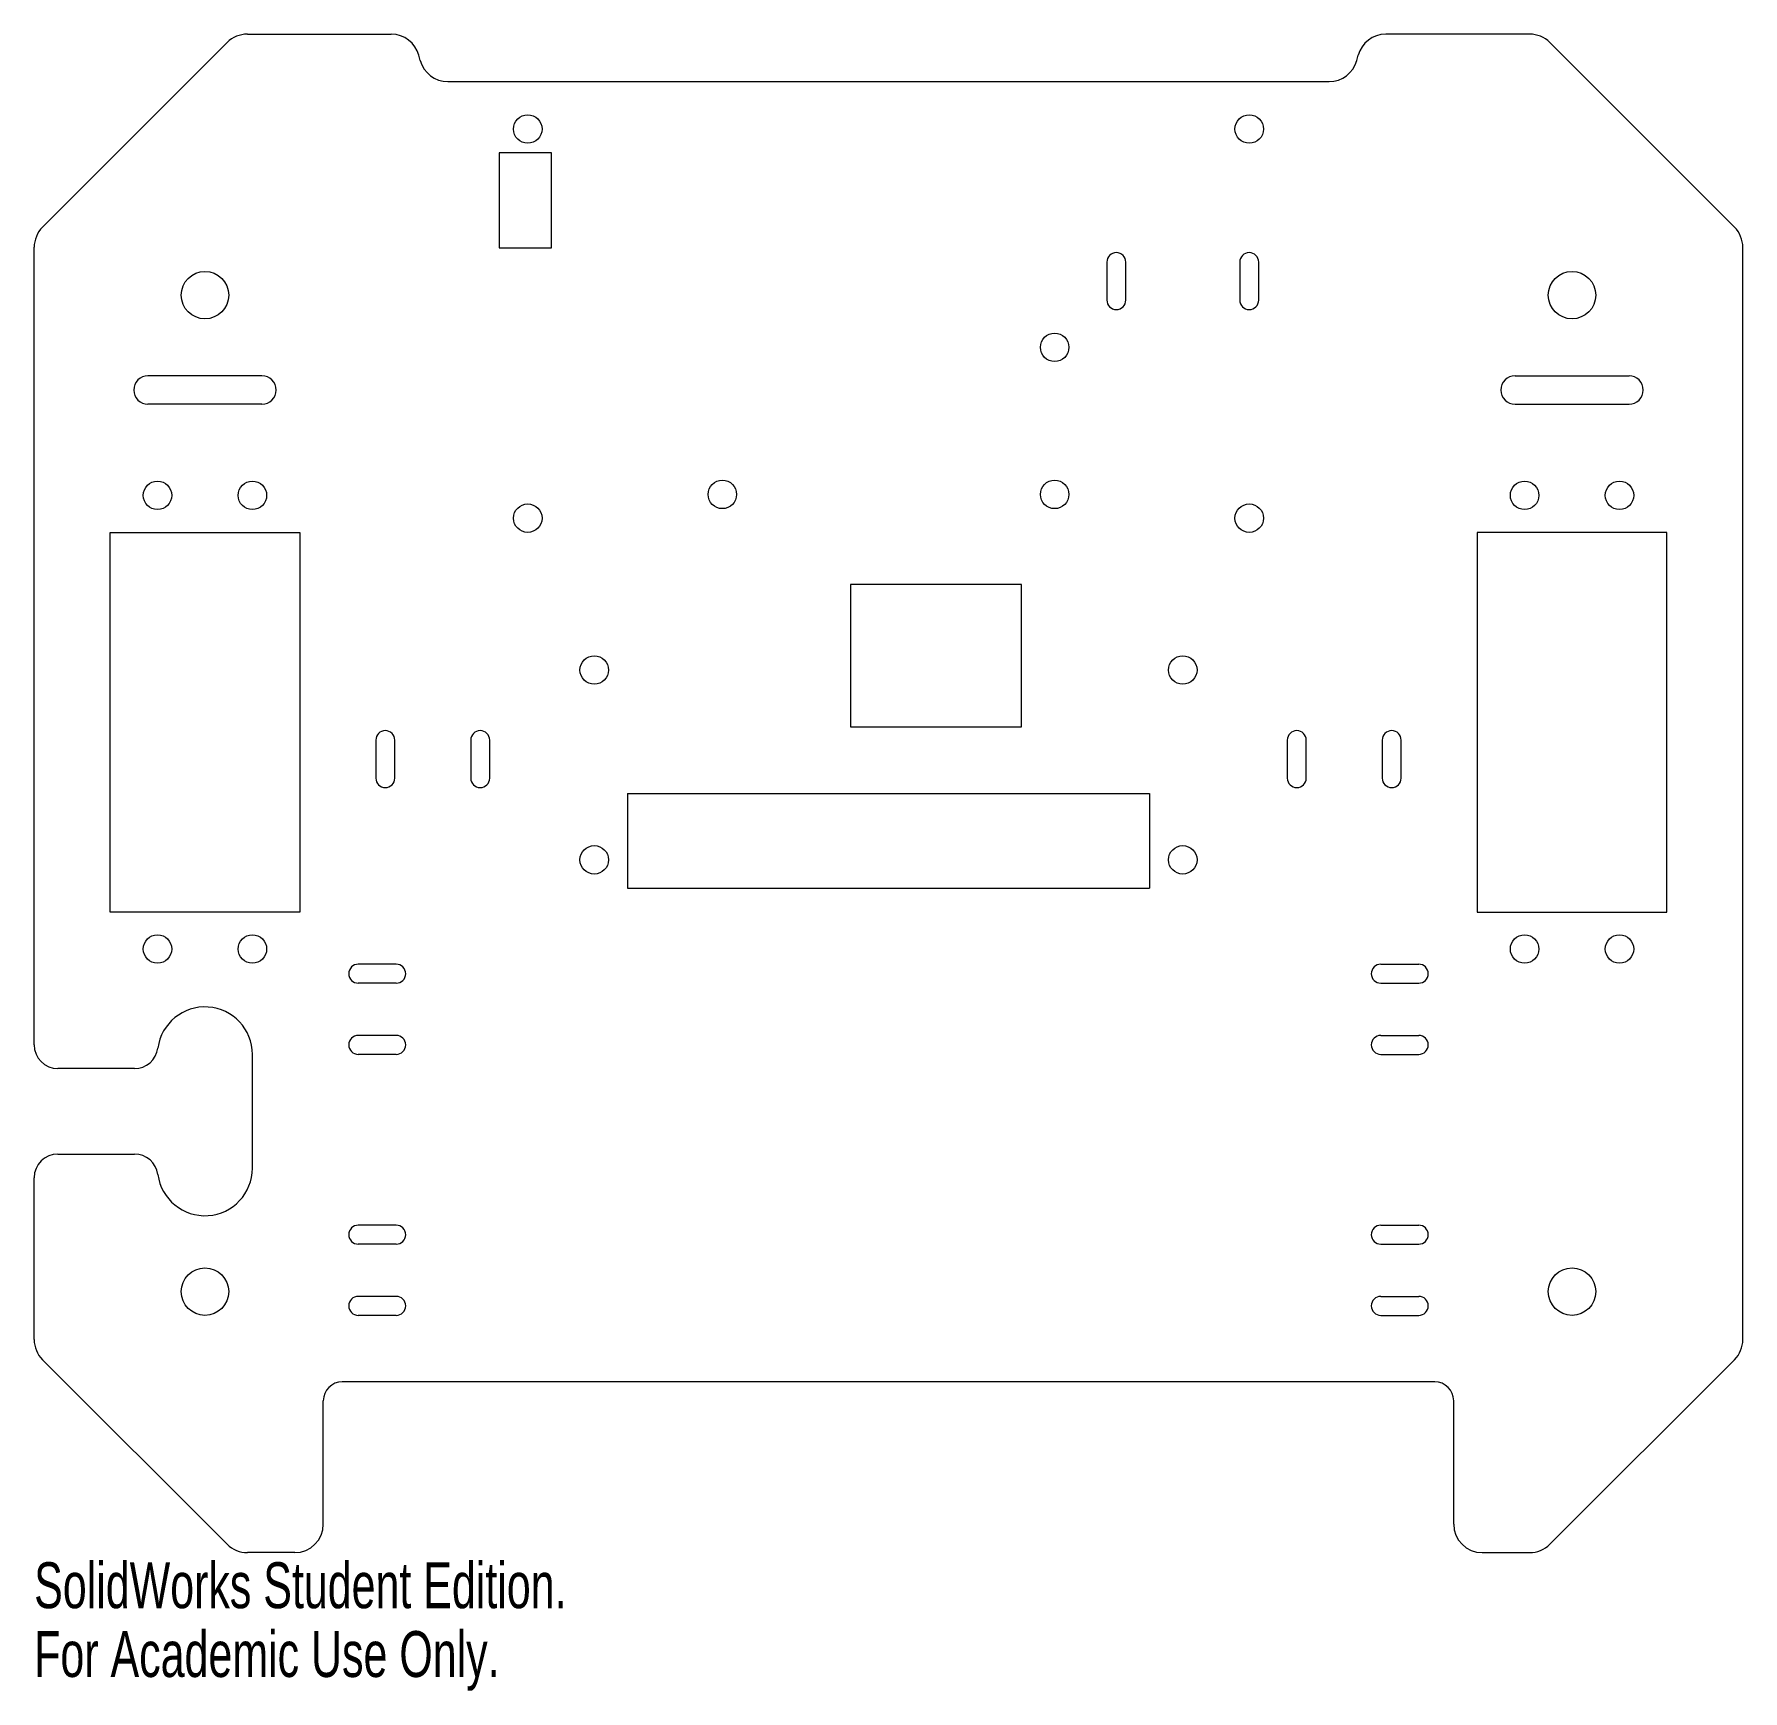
# Model space of a CAD drawing. Header units: millimetres. Extents: x -90 to 90, y -93 to 81.
import ezdxf

# ---------------------------------------------------------------- set-up
doc = ezdxf.new("R2010")
doc.units = ezdxf.units.MM
doc.styles.add('SLDTEXTSTYLE0', font='TXT', dxfattribs={"width": 0.7})

msp = doc.modelspace()

# ---------------------------------------------------------------- linework, layer by layer
at = {"color": 7, "linetype": 'Continuous', "lineweight": 15}
for p, q in [((-67.54, 81.23), (-52.38, 81.23)), ((67.54, 81.23), (52.38, 81.23)), ((-89.12, 60.89), (-69.67, 80.35)), ((89.12, 60.89), (69.67, 80.35)), ((-49.33, 78.45), (-49.48, 79)), ((49.33, 78.45), (49.48, 79)), ((-46.43, 76.23), (46.43, 76.23)), ((-35.5, 68.73), (-41, 68.73)), ((-41, 68.73), (-41, 58.73)), ((-35.5, 58.73), (-35.5, 68.73)), ((-90, -25.27), (-90, 58.77)), ((-41, 58.73), (-35.5, 58.73)), ((90, -56.32), (90, 58.77)), ((23, 57.21), (23, 53.21)), ((25, 53.21), (25, 57.21)), ((37, 57.21), (37, 53.21)), ((39, 53.21), (39, 57.21)), ((-66.01, 45.23), (-78.01, 45.23)), ((66.01, 45.23), (78.01, 45.23)), ((-66.01, 42.23), (-78.01, 42.23)), ((66.01, 42.23), (78.01, 42.23)), ((-82.01, 28.73), (-62.01, 28.73)), ((-82.01, -11.27), (-82.01, 28.73)), ((-62.01, 28.73), (-62.01, -11.27)), ((82.01, 28.73), (62.01, 28.73)), ((62.01, 28.73), (62.01, -11.27)), ((82.01, -11.27), (82.01, 28.73)), ((14, 23.23), (-4, 23.23)), ((-4, 23.23), (-4, 8.23)), ((14, 8.23), (14, 23.23)), ((-4, 8.23), (14, 8.23)), ((-54.01, 6.84), (-54.01, 2.84)), ((-52.01, 2.84), (-52.01, 6.84)), ((-44.01, 6.84), (-44.01, 2.84)), ((-42.01, 2.84), (-42.01, 6.84)), ((42.01, 6.84), (42.01, 2.84)), ((44.01, 2.84), (44.01, 6.84)), ((52.01, 6.84), (52.01, 2.84)), ((54.01, 2.84), (54.01, 6.84)), ((-27.5, 1.23), (27.5, 1.23)), ((-27.5, 1.23), (-27.5, -8.77)), ((27.5, 1.23), (27.5, -8.77)), ((-27.5, -8.77), (27.5, -8.77)), ((-62.01, -11.27), (-82.01, -11.27)), ((62.01, -11.27), (82.01, -11.27)), ((-51.86, -16.77), (-55.86, -16.77)), ((51.86, -16.77), (55.86, -16.77)), ((-51.86, -18.77), (-55.86, -18.77)), ((51.86, -18.77), (55.86, -18.77)), ((-51.86, -24.27), (-55.86, -24.27)), ((51.86, -24.27), (55.86, -24.27)), ((-67.01, -38.27), (-67.01, -26.27)), ((-51.86, -26.27), (-55.86, -26.27)), ((51.86, -26.27), (55.86, -26.27)), ((-79.44, -27.77), (-87.5, -27.77)), ((-87.5, -36.77), (-79.44, -36.77)), ((-90, -56.32), (-90, -39.27)), ((-51.86, -44.27), (-55.86, -44.27)), ((51.86, -44.27), (55.86, -44.27)), ((-51.86, -46.27), (-55.86, -46.27)), ((51.86, -46.27), (55.86, -46.27)), ((-51.86, -51.77), (-55.86, -51.77)), ((51.86, -51.77), (55.86, -51.77)), ((-51.86, -53.77), (-55.86, -53.77)), ((51.86, -53.77), (55.86, -53.77)), ((-69.67, -77.89), (-89.12, -58.44)), ((69.67, -77.89), (89.12, -58.44)), ((57.54, -60.77), (-57.54, -60.77)), ((-59.54, -75.77), (-59.54, -62.77)), ((59.54, -75.77), (59.54, -62.77)), ((-62.54, -78.77), (-67.54, -78.77)), ((62.54, -78.77), (67.54, -78.77))]:
    msp.add_line(p, q, dxfattribs=at)
for centre, radius in [((-38, 71.23), 1.5), ((38, 71.23), 1.5), ((-72.01, 53.73), 2.5), ((72.01, 53.73), 2.5), ((17.5, 48.23), 1.5), ((-17.5, 32.73), 1.5), ((17.5, 32.73), 1.5), ((-77.01, 32.63), 1.5), ((-67.01, 32.63), 1.5), ((67.01, 32.63), 1.5), ((77.01, 32.63), 1.5), ((-38, 30.23), 1.5), ((38, 30.23), 1.5), ((-31, 14.23), 1.5), ((31, 14.23), 1.5), ((-31, -5.77), 1.5), ((31, -5.77), 1.5), ((-77.01, -15.17), 1.5), ((-67.01, -15.17), 1.5), ((67.01, -15.17), 1.5), ((77.01, -15.17), 1.5), ((-72.01, -51.27), 2.5), ((72.01, -51.27), 2.5)]:
    msp.add_circle(centre, radius, dxfattribs=at)
for centre, radius, start, end in [((-67.54, 78.23), 3, 90, 135), ((-52.38, 78.23), 3, 15, 90), ((52.38, 78.23), 3, 90, 165), ((67.54, 78.23), 3, 45, 90), ((-46.43, 79.23), 3, 195, 270), ((46.43, 79.23), 3, 270, 345), ((-87, 58.77), 3, 135, 180), ((87, 58.77), 3, 0, 45), ((24, 57.21), 1, 0, 180), ((38, 57.21), 1, 0, 180), ((24, 53.21), 1, 180, 0), ((38, 53.21), 1, 180, 0), ((-78.01, 43.73), 1.5, 90, 270), ((-66.01, 43.73), 1.5, 270, 90), ((66.01, 43.73), 1.5, 90, 270), ((78.01, 43.73), 1.5, 270, 90), ((-53.01, 6.84), 1, 0, 180), ((-43.01, 6.84), 1, 0, 180), ((43.01, 6.84), 1, 0, 180), ((53.01, 6.84), 1, 0, 180), ((-53.01, 2.84), 1, 180, 0), ((-43.01, 2.84), 1, 180, 0), ((43.01, 2.84), 1, 180, 0), ((53.01, 2.84), 1, 180, 0), ((-55.86, -17.77), 1, 90, 270), ((-51.86, -17.77), 1, 270, 90), ((51.86, -17.77), 1, 90, 270), ((55.86, -17.77), 1, 270, 90), ((-72.01, -26.27), 5, 0, 172.3377), ((-55.86, -25.27), 1, 90, 270), ((-51.86, -25.27), 1, 270, 90), ((51.86, -25.27), 1, 90, 270), ((55.86, -25.27), 1, 270, 90), ((-87.5, -25.27), 2.5, 180, 270), ((-79.44, -25.27), 2.5, 270, 352.3377), ((-87.5, -39.27), 2.5, 90, 180), ((-79.44, -39.27), 2.5, 7.6623, 90), ((-72.01, -38.27), 5, 187.6623, 0), ((-55.86, -45.27), 1, 90, 270), ((-51.86, -45.27), 1, 270, 90), ((51.86, -45.27), 1, 90, 270), ((55.86, -45.27), 1, 270, 90), ((-55.86, -52.77), 1, 90, 270), ((-51.86, -52.77), 1, 270, 90), ((51.86, -52.77), 1, 90, 270), ((55.86, -52.77), 1, 270, 90), ((-87, -56.32), 3, 180, 225), ((87, -56.32), 3, 315, 0), ((-57.54, -62.77), 2, 90, 180), ((57.54, -62.77), 2, 0, 90), ((-62.54, -75.77), 3, 270, 0), ((62.54, -75.77), 3, 180, 270), ((-67.54, -75.77), 3, 225, 270), ((67.54, -75.77), 3, 270, 315)]:
    msp.add_arc(centre, radius, start, end, dxfattribs=at)

# ---------------------------------------------------------------- texts
at = {"color": 7, "linetype": 'Continuous', "char_height": 4.8336, "attachment_point": 1, "style": 'SLDTEXTSTYLE0'}
for s, insert in [('SolidWorks Student Edition.', (-90, -79.79)), ('For Academic Use Only.', (-90, -87.04))]:
    msp.add_mtext(s, dxfattribs=dict(at, insert=insert))

doc.saveas('drawing.dxf')
